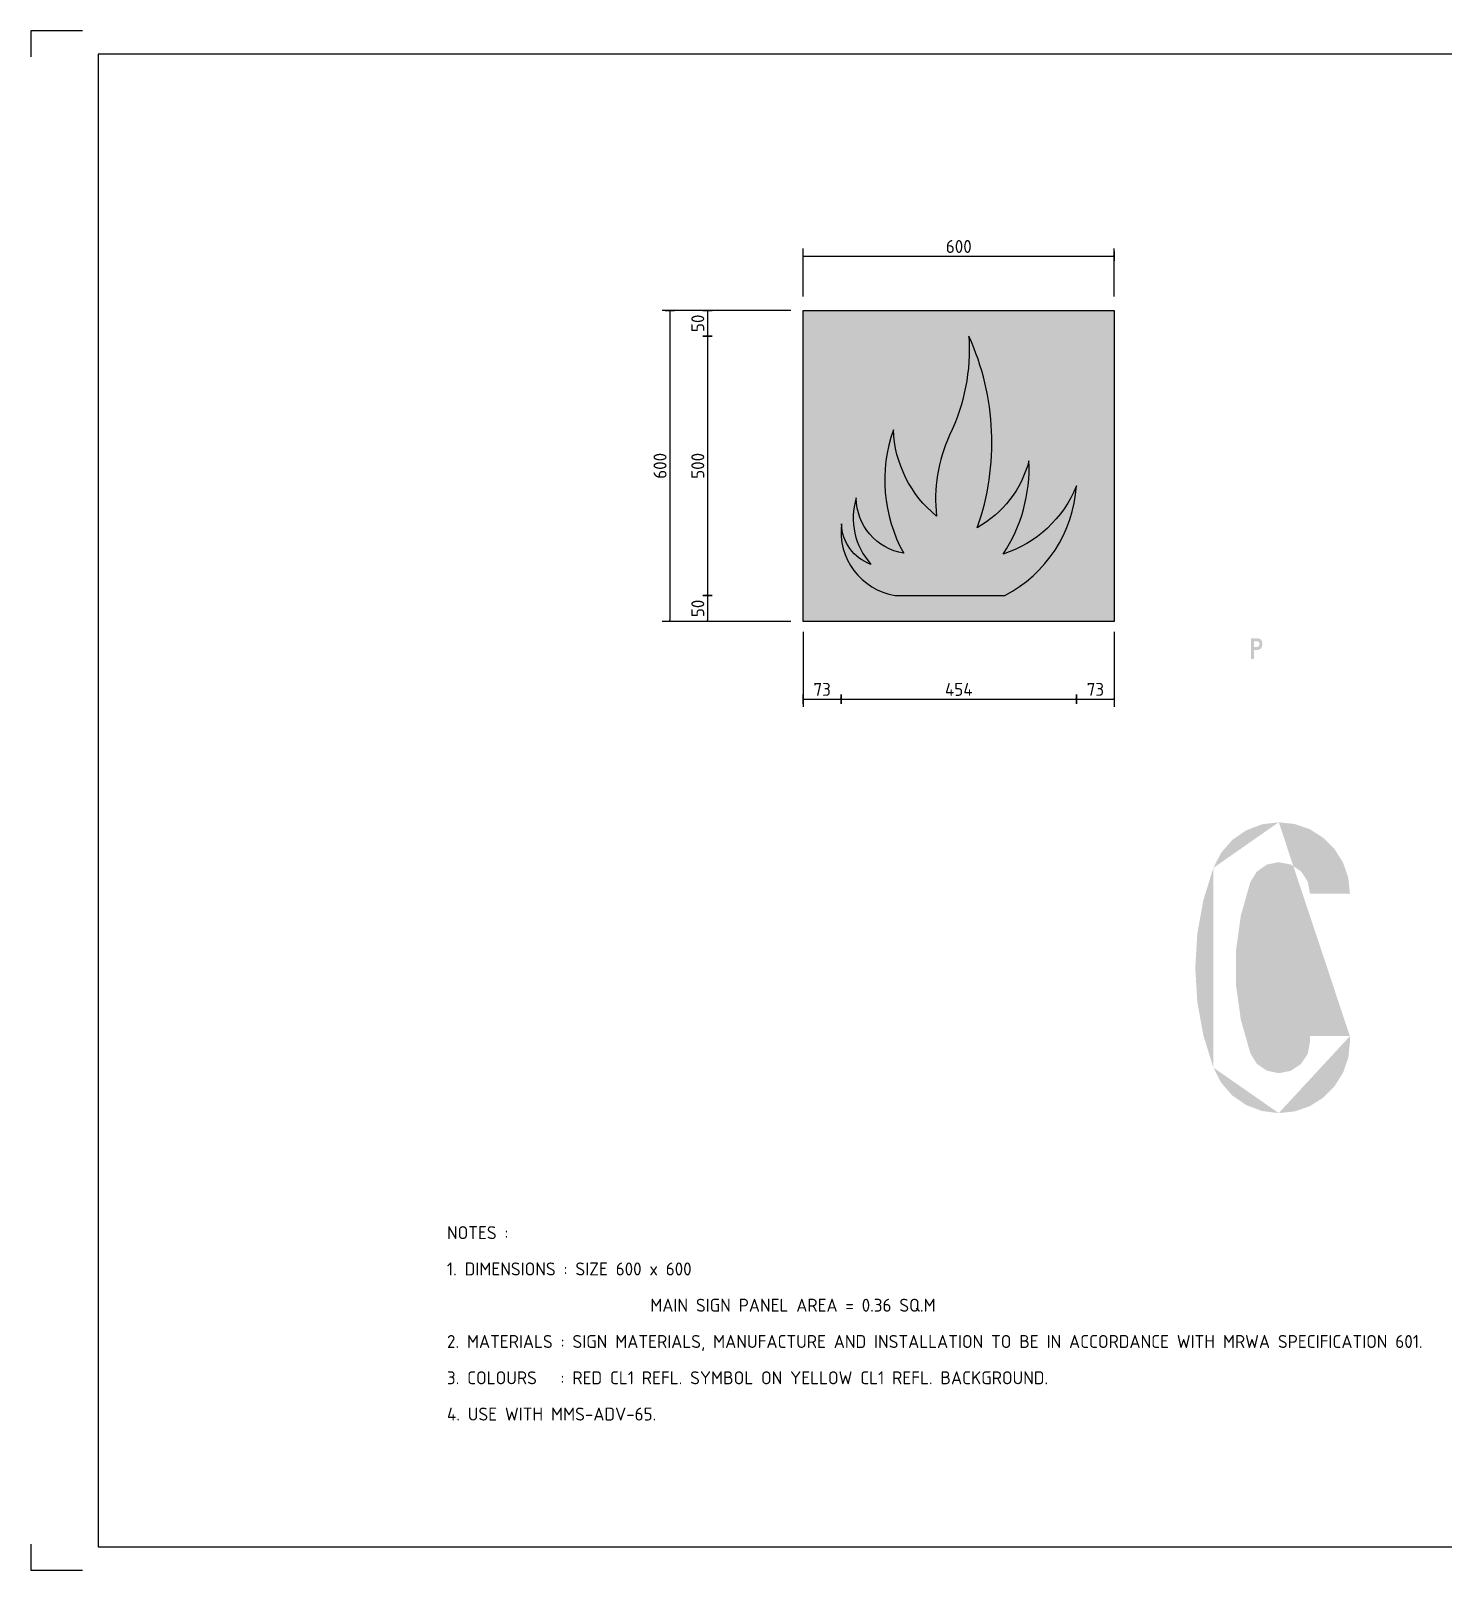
# Model space of a CAD drawing. Header units: millimetres. Extents: x 0 to 1038, y -1303 to 297.
# Drawn here: x 0 to 272.4, y 0 to 297 of the extents above; entities that cross this region are included whole.
import ezdxf
from ezdxf.enums import TextEntityAlignment as Align

# ---------------------------------------------------------------- set-up
doc = ezdxf.new("R2010")
doc.units = ezdxf.units.MM
doc.linetypes.add('CENTERX2', pattern=[101.60000000000001, 63.5, -12.7, 12.7, -12.7])
for name, color, linetype in [('GREEN', 84, 'Continuous'), ('L25', 1, 'Continuous'), ('NOTES', 1, 'Continuous'), ('T25', 1, 'Continuous'), ('TBLK18', 4, 'Continuous'), ('TBLK25', 1, 'Continuous'), ('TBLK35', 3, 'Continuous'), ('TBLK50', 7, 'Continuous')]:
    doc.layers.add(name, color=color, linetype=linetype)
doc.layers.add('YELLOW', color=7, linetype='Continuous', true_color=0xfedb00)
doc.styles.add('ISO', font='iso3098b.shx')
doc.dimstyles.new('SIGNSDIM', dxfattribs={"dimtxt": 2.5, "dimasz": 0.2, "dimexe": 1.5, "dimexo": 2, "dimtad": 1, "dimdec": 4, "dimlfac": 10, "dimrnd": 1, "dimdsep": 46, "dimtxsty": 'ISO', "dimblk": 'SGNDIM', "dimcen": 2.5, "dimse2": 1, "dimadec": 0, "dimazin": 0, "dimtfac": 1, "dimtdec": 4, "dimtix": 1, "dimtmove": 0, "dimatfit": 3, "dimldrblk": 'SGNDIM', "dimfxl": 1, "dimtolj": 1, "dimtzin": 0, "dimarcsym": 0})

# ---------------------------------------------------------------- blocks, each defined once
blk = doc.blocks.new('A3BBLK')
at = {"layer": 'TBLK25'}
for p, q in [((10, 297), (0, 297)), ((0, 297), (0, 292)), ((0, 5), (0, 0)), ((0, 0), (10, 0))]:
    blk.add_line(p, q, dxfattribs=at)
at = {"layer": 'TBLK50'}
for p, q in [((415.5000000000002, 292.5), (13, 292.5)), ((13, 292.5), (13, 4.5)), ((13, 4.5), (415.5000000000002, 4.5))]:
    blk.add_line(p, q, dxfattribs=at)
blk = doc.blocks.new('a3_in_vtblk')
blk.add_blockref('A3BBLK', (-3.741840828297427e-07, 1.894474053187878e-07))
at = {"layer": 'TBLK18', "style": 'ISO'}
for tag, p, height in [('GROUND_SURVEY_STD.', (381.875222273204, 126.1053199401716), 1.8), ('SURVEY_CAPTURE_DATE', (381.9454161662899, 122.6053199401716), 1.8), ('MAPPING_SURVEY_STD.', (381.9454161662899, 119.1053199401716), 1.8), ('MAPPING_CAPTURE_DATE', (381.9454161662898, 115.6053199401716), 1.8), ('PROJECT_ZONE', (381.9454161662899, 112.1053199401716), 1.8), ('HEIGHT_DATUM', (381.9454161662898, 108.6053199401714), 1.8), ('CLIENT_STREET_NAME', (355.5137892048512, 86.94082754562629), 1.5), ('CLIENT_TELEPHONE_NO.', (368.3055848069769, 84.67709447489977), 1.5), ('CLIENT_SUBURB_POSTCODE', (388.4876002642824, 86.9408275456263), 1.5), ('CLIENT_FAX_NO.', (393.555162257961, 84.67709447489979), 1.5), ('STREET_NAME', (355.5137892048512, 62.09980777502454), 1.5), ('SUBURB_POSTCODE', (388.4876002642824, 62.09980777502456), 1.5), ('TELEPHONE_NO.', (368.3055848069769, 59.83607470429803), 1.5), ('FAX_NO.', (393.555162257961, 59.83607470429804), 1.5)]:
    blk.add_attdef(tag, p, '', height=height, dxfattribs=at)
for tag, p in [('CLIENT_MR_DIRECTORATE', (381.4999755770158, 92.95956004759233)), ('MR_DIRECTORATE', (381.4999755770158, 68.11854027699059))]:
    blk.add_attdef(tag, text='', height=1.5, dxfattribs=at).set_placement(p, align=Align.CENTER)
at = {"layer": 'TBLK25', "style": 'ISO'}
for tag, height, p in [('CLIENT_MR__BRANCH', 2, (381.4999755770158, 90.03992980102237)), ('MR_BRANCH', 2, (381.4999755770158, 65.19891003042062)), ('ROAD_SECTION', 1.75, (384.4999996258161, 29.16173915914942)), ('SLK', 1.75, (384.4999996258161, 26.10752480193321)), ('CHAINAGE', 1.75, (384.4999996258161, 19.20540326262937))]:
    blk.add_attdef(tag, text='', height=height, dxfattribs=at).set_placement(p, align=Align.CENTER)
for tag, p, height in [('FILE_NUMBER', (371.7734368758553, 54.23654958023184), 2.5), ('DESIGNED_/_DRAWN', (371.7734368758553, 49.48654958023184), 2), ('VERIFIED', (371.7734368758553, 44.48654958023184), 2), ('APPROVED', (371.7734368758553, 39.48654958023184), 2), ('LOCAL_AUTHORITY', (370.4803377219841, 16.73347307702431), 1.25)]:
    blk.add_attdef(tag, p, '', height=height, dxfattribs=at)
at = {"layer": 'TBLK35', "style": 'ISO', "width": 0.9}
for tag, p in [('ROAD_PROJECT&NUMBER', (384.4999996258161, 32.230685934961)), ('DRAWING_DESCRIPTION', (384.4999996258161, 22.28803376023848))]:
    blk.add_attdef(tag, text='', height=2.5, dxfattribs=at).set_placement(p, align=Align.CENTER)
at = {"layer": 'TBLK50', "style": 'ISO'}
blk.add_attdef('MRWA_DRG_NUMBER', (356.2877078814561, 6.084560384789711), '', height=5, dxfattribs=at)
blk = doc.blocks.new('SGNDIM')
for p, q in [((0, 0), (-1, 0)), ((0, 4.5), (0, -4.5))]:
    blk.add_line(p, q)
blk = doc.blocks.new('*D21')
at = {"layer": 'DEFPOINTS', "color": 0, "transparency": 16777216}
for p in [(148.6195376138542, 243.0623042607849), (123.2559059347636, 183.0623042607849), (148.6195376138542, 183.0623042607849)]:
    blk.add_point(p, dxfattribs=at)
at = {"layer": 'T25', "color": 0, "lineweight": -2, "transparency": 16777216}
for p, q in [((146.6195376138542, 243.0623042607849), (121.7559059347636, 243.0623042607849)), ((123.2559059347636, 242.8623042607849), (123.2559059347636, 183.2623042607849)), ((146.6195376138542, 183.0623042607849), (121.7559059347636, 183.0623042607849))]:
    blk.add_line(p, q, dxfattribs=at)
at = {"layer": 'T25', "color": 0, "lineweight": -2, "transparency": 16777216, "xscale": 0.2, "yscale": 0.2, "zscale": 0.2}
for p, rotation in [((123.2559059347636, 243.0623042607849), 90), ((123.2559059347636, 183.0623042607849), 270)]:
    blk.add_blockref('SGNDIM', p, dxfattribs=dict(at, rotation=rotation))
at = {"layer": 'T25', "color": 0, "transparency": 16777216, "insert": (121.3809059347636, 213.0623042607849), "char_height": 2.5, "attachment_point": 5, "rotation": 90, "style": 'ISO'}
blk.add_mtext('\\A1;600', dxfattribs=at)
blk = doc.blocks.new('*D22')
at = {"layer": 'DEFPOINTS', "color": 0, "transparency": 16777216}
for p in [(149.002201993444, 183.0277727512556), (156.2984414559216, 183.0277727512556), (156.2984414559216, 168.062304260785)]:
    blk.add_point(p, dxfattribs=at)
at = {"layer": 'T25', "color": 0, "lineweight": -2, "transparency": 16777216}
for p, q in [((149.002201993444, 181.0277727512556), (149.002201993444, 166.562304260785)), ((149.202201993444, 168.062304260785), (156.0984414559216, 168.062304260785))]:
    blk.add_line(p, q, dxfattribs=at)
at = {"layer": 'T25', "color": 0, "lineweight": -2, "transparency": 16777216, "xscale": 0.2, "yscale": 0.2, "zscale": 0.2, "rotation": 180}
blk.add_blockref('SGNDIM', (149.002201993444, 168.062304260785), dxfattribs=at)
at = {"layer": 'T25', "color": 0, "lineweight": -2, "transparency": 16777216, "xscale": 0.2, "yscale": 0.2, "zscale": 0.2}
blk.add_blockref('SGNDIM', (156.2984414559216, 168.062304260785), dxfattribs=at)
at = {"layer": 'T25', "color": 0, "transparency": 16777216, "insert": (152.6503217246828, 169.937304260785), "char_height": 2.5, "attachment_point": 5, "style": 'ISO'}
blk.add_mtext('\\A1;73', dxfattribs=at)
blk = doc.blocks.new('*D23')
at = {"layer": 'DEFPOINTS', "color": 0, "transparency": 16777216}
for p in [(156.2984414559216, 181.8246234591398), (201.7059625309665, 181.8246234591398), (201.7059625309665, 168.0623042607849)]:
    blk.add_point(p, dxfattribs=at)
at = {"layer": 'T25', "color": 0, "lineweight": -2, "transparency": 16777216}
blk.add_line((156.4984414559216, 168.0623042607849), (201.5059625309665, 168.0623042607849), dxfattribs=at)
at = {"layer": 'T25', "color": 0, "lineweight": -2, "transparency": 16777216, "xscale": 0.2, "yscale": 0.2, "zscale": 0.2, "rotation": 180}
blk.add_blockref('SGNDIM', (156.2984414559216, 168.0623042607849), dxfattribs=at)
at = {"layer": 'T25', "color": 0, "lineweight": -2, "transparency": 16777216, "xscale": 0.2, "yscale": 0.2, "zscale": 0.2}
blk.add_blockref('SGNDIM', (201.7059625309665, 168.0623042607849), dxfattribs=at)
at = {"layer": 'T25', "color": 0, "transparency": 16777216, "insert": (179.002201993444, 169.9373042607849), "char_height": 2.5, "attachment_point": 5, "style": 'ISO'}
blk.add_mtext('\\A1;454', dxfattribs=at)
blk = doc.blocks.new('*D24')
at = {"layer": 'DEFPOINTS', "color": 0, "transparency": 16777216}
for p in [(201.7059625309665, 183.0277724623979), (209.002201993444, 183.0277724623979), (209.002201993444, 168.0623042607849)]:
    blk.add_point(p, dxfattribs=at)
at = {"layer": 'T25', "color": 0, "lineweight": -2, "transparency": 16777216}
for p, q in [((209.002201993444, 181.0277724623979), (209.002201993444, 166.5623042607849)), ((201.9059625309665, 168.0623042607849), (208.802201993444, 168.0623042607849))]:
    blk.add_line(p, q, dxfattribs=at)
at = {"layer": 'T25', "color": 0, "lineweight": -2, "transparency": 16777216, "xscale": 0.2, "yscale": 0.2, "zscale": 0.2, "rotation": 180}
blk.add_blockref('SGNDIM', (201.7059625309665, 168.0623042607849), dxfattribs=at)
at = {"layer": 'T25', "color": 0, "lineweight": -2, "transparency": 16777216, "xscale": 0.2, "yscale": 0.2, "zscale": 0.2}
blk.add_blockref('SGNDIM', (209.002201993444, 168.0623042607849), dxfattribs=at)
at = {"layer": 'T25', "color": 0, "transparency": 16777216, "insert": (205.3540822622053, 169.9373042607849), "char_height": 2.5, "attachment_point": 5, "style": 'ISO'}
blk.add_mtext('\\A1;73', dxfattribs=at)
blk = doc.blocks.new('*D25')
at = {"layer": 'DEFPOINTS', "color": 0, "transparency": 16777216}
for p in [(134.3640763799068, 243.0623042607849), (130.5339155177521, 238.0623042607849), (134.3640763799068, 238.0623042607849)]:
    blk.add_point(p, dxfattribs=at)
at = {"layer": 'T25', "color": 0, "lineweight": -2, "transparency": 16777216}
for p, q in [((132.3640763799068, 243.0623042607849), (129.0339155177521, 243.0623042607849)), ((130.5339155177521, 242.8623042607849), (130.5339155177521, 238.2623042607849))]:
    blk.add_line(p, q, dxfattribs=at)
at = {"layer": 'T25', "color": 0, "lineweight": -2, "transparency": 16777216, "xscale": 0.2, "yscale": 0.2, "zscale": 0.2}
for p, rotation in [((130.5339155177521, 243.0623042607849), 90), ((130.5339155177521, 238.0623042607849), 270)]:
    blk.add_blockref('SGNDIM', p, dxfattribs=dict(at, rotation=rotation))
at = {"layer": 'T25', "color": 0, "transparency": 16777216, "insert": (128.6589155177521, 240.5623042607849), "char_height": 2.5, "attachment_point": 5, "rotation": 90, "style": 'ISO'}
blk.add_mtext('\\A1;50', dxfattribs=at)
blk = doc.blocks.new('*D26')
at = {"layer": 'DEFPOINTS', "color": 0, "transparency": 16777216}
for p in [(207.4851091664685, 238.0623042607849), (130.5339155177522, 188.0623042607849), (207.4851091664685, 188.0623042607849)]:
    blk.add_point(p, dxfattribs=at)
at = {"layer": 'T25', "color": 0, "lineweight": -2, "transparency": 16777216}
blk.add_line((130.5339155177522, 237.862304260785), (130.5339155177522, 188.2623042607849), dxfattribs=at)
at = {"layer": 'T25', "color": 0, "lineweight": -2, "transparency": 16777216, "xscale": 0.2, "yscale": 0.2, "zscale": 0.2}
for p, rotation in [((130.5339155177522, 238.0623042607849), 90), ((130.5339155177522, 188.0623042607849), 270)]:
    blk.add_blockref('SGNDIM', p, dxfattribs=dict(at, rotation=rotation))
at = {"layer": 'T25', "color": 0, "transparency": 16777216, "insert": (128.6589155177521, 213.062304260785), "char_height": 2.5, "attachment_point": 5, "rotation": 90, "style": 'ISO'}
blk.add_mtext('\\A1;500', dxfattribs=at)
blk = doc.blocks.new('*D27')
at = {"layer": 'DEFPOINTS', "color": 0, "transparency": 16777216}
for p in [(134.3640763799068, 188.0623042607849), (130.5339155177521, 183.0623042607849), (134.3640763799068, 183.0623042607849)]:
    blk.add_point(p, dxfattribs=at)
at = {"layer": 'T25', "color": 0, "lineweight": -2, "transparency": 16777216}
for p, q in [((130.5339155177521, 187.8623042607849), (130.5339155177521, 183.2623042607849)), ((132.3640763799068, 183.0623042607849), (129.0339155177521, 183.0623042607849))]:
    blk.add_line(p, q, dxfattribs=at)
at = {"layer": 'T25', "color": 0, "lineweight": -2, "transparency": 16777216, "xscale": 0.2, "yscale": 0.2, "zscale": 0.2}
for p, rotation in [((130.5339155177521, 188.0623042607849), 90), ((130.5339155177521, 183.0623042607849), 270)]:
    blk.add_blockref('SGNDIM', p, dxfattribs=dict(at, rotation=rotation))
at = {"layer": 'T25', "color": 0, "transparency": 16777216, "insert": (128.6589155177521, 185.5623042607849), "char_height": 2.5, "attachment_point": 5, "rotation": 90, "style": 'ISO'}
blk.add_mtext('\\A1;50', dxfattribs=at)
blk = doc.blocks.new('*D28')
at = {"layer": 'DEFPOINTS', "color": 0, "transparency": 16777216}
for p in [(209.002201993444, 253.5108692018576), (149.002201993444, 243.7608692018576), (209.002201993444, 243.7608692018576)]:
    blk.add_point(p, dxfattribs=at)
at = {"layer": 'T25', "color": 0, "lineweight": -2, "transparency": 16777216}
for p, q in [((149.002201993444, 245.7608692018576), (149.002201993444, 255.0108692018576)), ((149.202201993444, 253.5108692018576), (208.802201993444, 253.5108692018576)), ((209.002201993444, 245.7608692018576), (209.002201993444, 255.0108692018576))]:
    blk.add_line(p, q, dxfattribs=at)
at = {"layer": 'T25', "color": 0, "lineweight": -2, "transparency": 16777216, "xscale": 0.2, "yscale": 0.2, "zscale": 0.2, "rotation": 180}
blk.add_blockref('SGNDIM', (149.002201993444, 253.5108692018576), dxfattribs=at)
at = {"layer": 'T25', "color": 0, "lineweight": -2, "transparency": 16777216, "xscale": 0.2, "yscale": 0.2, "zscale": 0.2}
blk.add_blockref('SGNDIM', (209.002201993444, 253.5108692018576), dxfattribs=at)
at = {"layer": 'T25', "color": 0, "transparency": 16777216, "insert": (179.002201993444, 255.3858692018576), "char_height": 2.5, "attachment_point": 5, "style": 'ISO'}
blk.add_mtext('\\A1;600', dxfattribs=at)

msp = doc.modelspace()

# ---------------------------------------------------------------- hatches: boundary and pattern name
at = {"layer": 'GREEN'}
h = msp.add_hatch(color=256, dxfattribs=at)
h.paths.add_polyline_path([(254.4669524879141, 101.9465322728692), (254.4411767802575, 101.9465322728692)], flags=16)
edge = h.paths.add_edge_path()
edge.add_line((246.7600158985751, 103.0548877021052), (254.4669524879141, 103.0548877021052))
edge.add_line((254.4669524879141, 103.0548877021052), (254.4669524879141, 101.9465322728692))
edge.add_line((254.1318682883776, 98.8792230617276), (254.4669524879141, 101.9465322728692))
edge.add_line((254.1318682883776, 98.8792230617276), (253.1266156897682, 95.96656809652592))
edge.add_line((253.1266156897682, 95.96656809652592), (251.4769703997424, 93.36322162320408))
edge.add_line((251.4769703997424, 93.36322162320408), (249.3118109565837, 91.17228647238863))
edge.add_line((249.3118109565837, 91.17228647238863), (246.7084644832619, 89.52264118236292))
edge.add_line((246.7084644832619, 89.52264118236292), (243.7958095180602, 88.51738858375347))
edge.add_line((243.7958095180602, 88.51738858375347), (240.7285003069186, 88.18230438421699))
edge.add_line((240.7285003069186, 88.18230438421699), (237.4807611421804, 88.59471570672343))
edge.add_line((237.4807611421804, 88.59471570672343), (234.4134519310388, 89.7546225512728))
edge.add_line((234.4134519310388, 89.7546225512728), (231.732778334747, 91.61047350255171))
edge.add_line((231.732778334747, 91.61047350255171), (229.5933945992449, 94.08494143759032))
edge.add_line((229.5933945992449, 94.08494143759032), (228.0984035551591, 96.997596402792))
edge.add_line((228.0984035551591, 96.997596402792), (226.1652254809102, 103.2610933633584))
edge.add_line((226.1652254809102, 103.2610933633584), (225.0053186363608, 109.7050202775214))
edge.add_line((225.0053186363608, 109.7050202775214), (224.6186830215111, 116.252050022311))
edge.add_line((224.6186830215111, 116.252050022311), (225.0053186363608, 122.773304059444))
edge.add_line((225.0053186363608, 122.773304059444), (226.1652254809102, 129.217230973607))
edge.add_line((226.1652254809102, 129.217230973607), (228.0984035551591, 135.4807279341734))
edge.add_line((228.0984035551591, 135.4807279341734), (229.5933945992449, 138.3933828993751))
edge.add_line((229.5933945992449, 138.3933828993751), (231.732778334747, 140.8678508344137))
edge.add_line((231.732778334747, 140.8678508344137), (234.4134519310388, 142.7237017856927))
edge.add_line((234.4134519310388, 142.7237017856927), (237.4807611421804, 143.9093843378987))
edge.add_line((237.4807611421804, 143.9093843378987), (240.7285003069186, 144.2960199527485))
edge.add_line((240.7285003069186, 144.2960199527485), (243.7958095180602, 143.960935753212))
edge.add_line((243.7958095180602, 143.960935753212), (246.7084644832619, 142.9556831546025))
edge.add_line((246.7084644832619, 142.9556831546025), (249.3118109565837, 141.3060378645768))
edge.add_line((249.3118109565837, 141.3060378645768), (251.4769703997424, 139.1408784214181))
edge.add_line((251.4769703997424, 139.1408784214181), (253.1266156897682, 136.5117562404395))
edge.add_line((253.1266156897682, 136.5117562404395), (254.1318682883776, 133.5991012752378))
edge.add_line((254.1318682883776, 133.5991012752378), (254.4669524879141, 130.5317920640963))
edge.add_line((254.4669524879141, 130.5317920640963), (246.7600158985751, 130.5317920640963))
edge.add_line((246.7600158985751, 130.5317920640963), (246.321828868412, 132.851605753195))
edge.add_line((246.321828868412, 132.851605753195), (245.0072677779228, 134.8363352427572))
edge.add_line((245.0072677779228, 134.8363352427572), (243.0483139960172, 136.1508963332464))
edge.add_line((243.0483139960172, 136.1508963332464), (240.7285003069186, 136.5890833634095))
edge.add_line((240.7285003069186, 136.5890833634095), (238.4086866178199, 136.1251206255898))
edge.add_line((238.4086866178199, 136.1251206255898), (236.475508543571, 134.7590081197872))
edge.add_line((236.475508543571, 134.7590081197872), (235.2382745760517, 132.7485029225683))
edge.add_line((235.2382745760517, 132.7485029225683), (233.4081993324294, 126.2788003007487))
edge.add_line((233.4081993324294, 126.2788003007487), (232.4802738567899, 119.6028920176758))
edge.add_line((232.4802738567899, 119.6028920176758), (232.4802738567899, 112.8754323192896))
edge.add_line((232.4802738567899, 112.8754323192896), (233.4081993324294, 106.2252997438734))
edge.add_line((233.4081993324294, 106.2252997438734), (235.2382745760517, 99.75559712205376))
edge.add_line((235.2382745760517, 99.75559712205376), (236.475508543571, 97.71931621717823))
edge.add_line((236.475508543571, 97.71931621717823), (238.4086866178199, 96.37897941903236))
edge.add_line((238.4086866178199, 96.37897941903236), (240.7285003069186, 95.88924097355596))
edge.add_line((240.7285003069186, 95.88924097355596), (243.0483139960172, 96.35320371137573))
edge.add_line((243.0483139960172, 96.35320371137573), (245.0072677779228, 97.66776480186496))
edge.add_line((245.0072677779228, 97.66776480186496), (246.321828868412, 99.62671858377053))
edge.add_line((246.321828868412, 99.62671858377053), (246.7600158985751, 101.9465322728692))
edge.add_line((246.7600158985751, 101.9465322728692), (246.7600158985751, 103.0548877021052))
edge = h.paths.add_edge_path(flags=16)
edge.add_line((254.4669524879141, 103.0548877021052), (254.4411767802575, 103.0548877021052))
edge.add_line((240.7285003069186, 144.2960199527485), (240.702724599262, 144.2960199527485))
edge.add_line((228.0984035551591, 135.4807279341734), (228.0726278475024, 135.4807279341734))
edge.add_line((228.0984035551591, 96.997596402792), (228.0726278475024, 96.997596402792))
edge.add_line((240.7285003069186, 88.18230438421699), (240.702724599262, 88.18230438421699))
at = {"layer": 'L25'}
h = msp.add_hatch(color=256, dxfattribs=at)
edge = h.paths.add_edge_path()
edge.add_arc((176.0678176852243, 210.8793918481894), 25.69269569365944, 297.3674325089707, 356.2656895695431)
edge.add_arc((180.6551532084248, 217.6712201167382), 22.68911681641913, 287.6788998844913, 338.09339425597324, ccw=False)
edge.add_arc((162.5270295970622, 212.6925576615561), 30.04620388960766, 326.3734182953171, 362.5591143527868)
edge.add_arc((172.2992440346566, 219.3748272449372), 20.93665716752389, 299.3528087790374, 345.2211638407921, ccw=False)
edge.add_arc((135.8957418113486, 217.6045128348477), 49.49028539638464, 340.551264200516, 384.4166995085554)
edge.add_arc((142.3353844295549, 235.6994016347998), 38.69660040155119, -25.641842802359804, 3.500788708360119, ccw=False)
edge.add_arc((203.7352433014241, 206.7034571186041), 29.20739487122446, 155.2019208807656, 186.5356732725297)
edge.add_arc((188.8929640367763, 220.8793737181344), 22.52113703943691, 182.1674506017165, 230.9924988487997, ccw=False)
edge.add_arc((193.5593289948927, 210.3215376317294), 28.85294565079222, 160.3424056034026, 209.257410509901)
edge.add_arc((170.0719286174335, 206.9361976849456), 10.84772176075383, 180.3220472286746, 261.06471001274326, ccw=False)
edge.add_arc((171.9614625507909, 202.9665896998855), 13.32331601627412, 162.940294100053, 221.9754098039796)
edge.add_arc((164.8957766689122, 202.0736083021656), 8.505692864351763, 181.2999477901825, 250.4997563452597, ccw=False)
edge.add_arc((168.7505020874504, 200.3482403481594), 12.45287480671129, 172.9314788802726, 260.6077915871267)
edge.add_line((166.7182950584852, 188.0623042607849), (187.8786231630781, 188.0623042607849))
at = {"layer": 'TBLK25', "linetype": 'CENTERX2'}
h = msp.add_hatch(color=256, dxfattribs=at)
h.paths.add_polyline_path([(175.678633093371, 218.5738399745064), (175.6721266000761, 218.5738399745064)], flags=16)
edge = h.paths.add_edge_path()
edge.add_line((175.685139586666, 219.0423074917433), (175.678633093371, 218.5738399745064))
edge.add_line((173.440399399906, 218.5738399745064), (175.678633093371, 218.5738399745064))
edge.add_line((173.440399399906, 218.5738399745064), (173.446905893201, 219.0683334649231))
edge.add_line((173.446905893201, 219.0683334649231), (173.4664253730859, 219.5628269553398))
edge.add_line((173.4664253730859, 219.5628269553398), (173.4924513462657, 220.0573204457565))
edge.add_line((173.4924513462657, 220.0573204457565), (173.5249838127405, 220.5518139361732))
edge.add_line((173.5249838127405, 220.5518139361732), (173.5705292658052, 221.0463074265899))
edge.add_line((173.5705292658052, 221.0463074265899), (173.6290877054598, 221.5342944237116))
edge.add_line((173.6290877054598, 221.5342944237116), (173.6941526384093, 222.0287879141283))
edge.add_line((173.6941526384093, 222.0287879141283), (173.7657240646539, 222.51677491125))
edge.add_line((173.7657240646539, 222.51677491125), (173.8503084774883, 223.0047619083717))
edge.add_line((173.8503084774883, 223.0047619083717), (173.9413993836177, 223.4927489054934))
edge.add_line((173.9413993836177, 223.4927489054934), (174.045503276337, 223.9742294093202))
edge.add_line((174.045503276337, 223.9742294093202), (174.1561136623512, 224.4622164064419))
edge.add_line((174.1561136623512, 224.4622164064419), (174.2797370349554, 224.9371904169737))
edge.add_line((174.2797370349554, 224.9371904169737), (174.4098669008545, 225.4186709208005))
edge.add_line((174.4098669008545, 225.4186709208005), (174.5465032600486, 225.8936449313323))
edge.add_line((174.5465032600486, 225.8936449313323), (174.6961526058326, 226.3686189418641))
edge.add_line((174.6961526058326, 226.3686189418641), (174.8523084449116, 226.837086459101))
edge.add_line((174.8523084449116, 226.837086459101), (175.0214772705804, 227.2990474830429))
edge.add_line((175.0214772705804, 227.2990474830429), (175.1971525895443, 227.7610085069848))
edge.add_line((175.1971525895443, 227.7610085069848), (175.385840895098, 228.2229695309267))
edge.add_line((175.385840895098, 228.2229695309267), (175.5745292006517, 228.6784240615736))
edge.add_line((175.5745292006517, 228.6784240615736), (175.7762304927954, 229.1338785922206))
edge.add_line((175.7762304927954, 229.1338785922206), (175.9909447715289, 229.5763201362776))
edge.add_line((175.9909447715289, 229.5763201362776), (176.2121655435574, 230.0252681736296))
edge.add_line((176.2121655435574, 230.0252681736296), (176.4398928088809, 230.4612032243917))
edge.add_line((176.4398928088809, 230.4612032243917), (176.6741265674993, 230.8971382751537))
edge.add_line((176.6741265674993, 230.8971382751537), (176.9213733127077, 231.3265668326209))
edge.add_line((176.9213733127077, 231.3265668326209), (177.175126551211, 231.749488896793))
edge.add_line((177.175126551211, 231.749488896793), (177.4353862830092, 232.1724109609652))
edge.add_line((177.4353862830092, 232.1724109609652), (171.364828038815, 232.1724109609652))
edge.add_line((171.364828038815, 232.1724109609652), (171.364828038815, 234.5733069868041))
edge.add_line((171.364828038815, 234.5733069868041), (180.155100480301, 234.5733069868041))
edge.add_line((180.155100480301, 234.5733069868041), (180.155100480301, 232.1724109609652))
edge.add_line((180.155100480301, 232.1724109609652), (179.8818277619128, 231.7885278565628))
edge.add_line((179.8818277619128, 231.7885278565628), (179.6215680301146, 231.4046447521603))
edge.add_line((179.6215680301146, 231.4046447521603), (179.3613082983163, 231.007748661168))
edge.add_line((179.3613082983163, 231.007748661168), (179.1140615531079, 230.6108525701757))
edge.add_line((179.1140615531079, 230.6108525701757), (178.8733213011946, 230.2074499858884))
edge.add_line((178.8733213011946, 230.2074499858884), (178.6390875425761, 229.8040474016011))
edge.add_line((178.6390875425761, 229.8040474016011), (178.4113602772527, 229.3876318307239))
edge.add_line((178.4113602772527, 229.3876318307239), (178.1966459985191, 228.9712162598467))
edge.add_line((178.1966459985191, 228.9712162598467), (177.9884382130805, 228.5548006889695))
edge.add_line((177.9884382130805, 228.5548006889695), (177.7867369209369, 228.1253721315023))
edge.add_line((177.7867369209369, 228.1253721315023), (177.5980486153831, 227.6959435740352))
edge.add_line((177.5980486153831, 227.6959435740352), (177.4158668031243, 227.2665150165681))
edge.add_line((177.4158668031243, 227.2665150165681), (177.2401914841605, 226.830579965806))
edge.add_line((177.2401914841605, 226.830579965806), (177.0775291517866, 226.388138421749))
edge.add_line((177.0775291517866, 226.388138421749), (176.9213733127077, 225.945696877692))
edge.add_line((176.9213733127077, 225.945696877692), (176.7782304602187, 225.5032553336349))
edge.add_line((176.7782304602187, 225.5032553336349), (176.6350876077296, 225.054307296283))
edge.add_line((176.6350876077296, 225.054307296283), (176.5114642351254, 224.598852765636))
edge.add_line((176.5114642351254, 224.598852765636), (176.3878408625213, 224.149904728284))
edge.add_line((176.3878408625213, 224.149904728284), (176.277230476507, 223.6944501976371))
edge.add_line((176.277230476507, 223.6944501976371), (176.1796330770827, 223.2324891736952))
edge.add_line((176.1796330770827, 223.2324891736952), (176.0885421709532, 222.7705281497533))
edge.add_line((176.0885421709532, 222.7705281497533), (176.0039577581188, 222.3085671258114))
edge.add_line((176.0039577581188, 222.3085671258114), (175.9323863318743, 221.8466061018695))
edge.add_line((175.9323863318743, 221.8466061018695), (175.8673213989248, 221.3846450779276))
edge.add_line((175.8673213989248, 221.3846450779276), (175.8087629592702, 220.9161775606907))
edge.add_line((175.8087629592702, 220.9161775606907), (175.7632175062055, 220.4477100434539))
edge.add_line((175.7632175062055, 220.4477100434539), (175.7306850397307, 219.979242526217))
edge.add_line((175.7306850397307, 219.979242526217), (175.7046590665508, 219.5107750089801))
edge.add_line((175.7046590665508, 219.5107750089801), (175.685139586666, 219.0423074917433))
edge = h.paths.add_edge_path(flags=16)
edge.add_line((180.155100480301, 232.1724109609652), (180.148593987006, 232.1724109609652))
edge.add_line((173.440399399906, 218.5738399745064), (173.4338929066111, 218.5738399745064))
h = msp.add_hatch(color=256, dxfattribs=at)
h.paths.add_polyline_path([(236.6165655970446, 179.2256585746765), (236.5538413436456, 179.2256585746765)], flags=0)
edge = h.paths.add_edge_path(flags=16)
edge.add_line((235.926598809655, 178.0966220134936), (235.926598809655, 179.2256585746765))
edge.add_line((235.926598809655, 179.2256585746765), (236.6165655970446, 179.2256585746765))
edge.add_line((236.9301868640399, 179.0374858144794), (236.6165655970446, 179.2256585746765))
edge.add_line((236.9301868640399, 179.0374858144794), (236.9929111174389, 178.6611402940851))
edge.add_line((236.9929111174389, 178.6611402940851), (236.9301868640399, 178.3475190270898))
edge.add_line((236.9301868640399, 178.3475190270898), (236.6165655970446, 178.0966220134936))
edge.add_line((236.6165655970446, 178.0966220134936), (235.926598809655, 178.0966220134936))
h.paths.add_polyline_path([(236.5538413436456, 179.790176855268), (236.6165655970446, 179.790176855268)], flags=16)
edge = h.paths.add_edge_path()
edge.add_line((235.926598809655, 175.7758246377287), (235.3620805290636, 175.7758246377287))
edge.add_line((235.3620805290636, 175.7758246377287), (235.3620805290636, 179.790176855268))
edge.add_line((235.3620805290636, 179.790176855268), (236.6165655970446, 179.790176855268))
edge.add_line((236.9301868640399, 179.7274526018689), (236.6165655970446, 179.790176855268))
edge.add_line((236.9301868640399, 179.7274526018689), (237.2438081310351, 179.6020040950709))
edge.add_line((237.2438081310351, 179.6020040950709), (237.4319808912323, 179.3511070814747))
edge.add_line((237.4319808912323, 179.3511070814747), (237.5574293980304, 178.9120373076813))
edge.add_line((237.5574293980304, 178.9120373076813), (237.5574293980304, 178.4729675338879))
edge.add_line((237.5574293980304, 178.4729675338879), (237.4319808912323, 178.0338977600946))
edge.add_line((237.4319808912323, 178.0338977600946), (237.2438081310351, 177.7830007464983))
edge.add_line((237.2438081310351, 177.7830007464983), (236.9301868640399, 177.5948279863012))
edge.add_line((236.9301868640399, 177.5948279863012), (236.6165655970446, 177.5321037329022))
edge.add_line((236.6165655970446, 177.5321037329022), (235.926598809655, 177.5321037329022))
edge.add_line((235.926598809655, 177.5321037329022), (235.926598809655, 175.7758246377287))
at = {"layer": 'YELLOW'}
h = msp.add_hatch(color=256, dxfattribs=at)
h.paths.add_polyline_path([(149.002201993444, 183.0623042607849), (149.002201993444, 243.0623042607849), (209.002201993444, 243.0623042607849), (209.002201993444, 183.0623042607849)])
edge = h.paths.add_edge_path(flags=16)
edge.add_arc((176.0678176852243, 210.8793918481894), 25.69269569365944, 297.3674325089707, 356.2656895695431)
edge.add_arc((180.6551532084248, 217.6712201167382), 22.68911681641913, 287.6788998844913, 338.09339425597324, ccw=False)
edge.add_arc((162.5270295970622, 212.6925576615561), 30.04620388960766, 326.3734182953171, 362.5591143527868)
edge.add_arc((172.2992440346566, 219.3748272449372), 20.93665716752389, 299.3528087790374, 345.2211638407921, ccw=False)
edge.add_arc((135.8957418113486, 217.6045128348477), 49.49028539638464, 340.551264200516, 384.4166995085554)
edge.add_arc((142.3353844295549, 235.6994016347998), 38.69660040155119, -25.641842802359804, 3.500788708360119, ccw=False)
edge.add_arc((203.7352433014241, 206.7034571186041), 29.20739487122446, 155.2019208807656, 186.5356732725297)
edge.add_arc((188.8929640367763, 220.8793737181344), 22.52113703943691, 182.1674506017165, 230.9924988487997, ccw=False)
edge.add_arc((193.5593289948927, 210.3215376317294), 28.85294565079222, 160.3424056034026, 209.257410509901)
edge.add_arc((170.0719286174335, 206.9361976849456), 10.84772176075383, 180.3220472286746, 261.06471001274326, ccw=False)
edge.add_arc((171.9614625507909, 202.9665896998855), 13.32331601627412, 162.940294100053, 221.9754098039796)
edge.add_arc((164.8957766689122, 202.0736083021656), 8.505692864351763, 181.2999477901825, 250.4997563452597, ccw=False)
edge.add_arc((168.7505020874504, 200.3482403481594), 12.45287480671129, 172.9314788802726, 260.6077915871267)
edge.add_line((166.7182950584852, 188.0623042607849), (187.8786231630781, 188.0623042607849))

# ---------------------------------------------------------------- linework, layer by layer
at = {"layer": 'L25'}
msp.add_lwpolyline([(149.002201993444, 183.0623042607849), (149.002201993444, 243.0623042607849), (209.002201993444, 243.0623042607849), (209.002201993444, 183.0623042607849)], close=True, dxfattribs=at)
msp.add_lwpolyline([(187.8786231630781, 188.0623042607849, 0.2628033749045964), (201.7059625309666, 209.2060297009767, -0.223592887372462), (187.5454342785419, 196.0536335566271, 0.1592151246920217), (192.5432679863418, 214.0341243329576, -0.2028541834172158), (182.5621006573101, 201.1260632513598, 0.1937710446971357), (180.9597753479557, 238.062304260785, -0.1278485375517378), (177.2210173188937, 218.9536708192273, 0.1375775641018458), (174.7176620040186, 203.3790186980443, -0.216322058256419), (166.3879394508563, 220.0276214441533, 0.2167329707358177), (168.3870727580737, 196.2201196648902, -0.3676443383230681), (159.2243782134491, 206.8752252998037, 0.2634418767853162), (162.0564839518852, 194.0558013719806, -0.3114643995818521), (156.3922729147692, 201.8806445595594, 0.4023842610256327), (166.7182950584852, 188.0623042607849)], format="xyb", close=True, dxfattribs=at)

# ---------------------------------------------------------------- block references
at = {"color": 1}
msp.add_blockref('a3_in_vtblk', (3.741840828297427e-07, -1.894474053187878e-07), dxfattribs=at)

# ---------------------------------------------------------------- texts
at = {"layer": 'NOTES', "style": 'ISO'}
for s, p in [('NOTES :', (80.27807552821605, 63.87392020603059)), ('1. DIMENSIONS : SIZE 600 x 600', (80.27807552821605, 56.87392020603059)), ('0.36 SQ.M', (160.278075528216, 49.87392020603058)), ('2. MATERIALS : SIGN MATERIALS, MANUFACTURE AND INSTALLATION TO BE IN ACCORDANCE WITH MRWA SPECIFICATION 601.', (80.27807552821605, 42.87392020603059)), ('3. COLOURS   : RED CL1 REFL. SYMBOL ON YELLOW CL1 REFL. BACKGROUND.', (80.27807552821605, 35.87392020603059)), ('4. USE WITH MMS-ADV-65.', (80.27807552821605, 28.87392020603059))]:
    msp.add_text(s, height=2.5, dxfattribs=at).set_placement(p)
msp.add_text('MAIN SIGN PANEL AREA = ', height=2.5, dxfattribs=at).set_placement((160.278075528216, 49.87392020603058), align=Align.RIGHT)

# ---------------------------------------------------------------- dimensions: what is measured, and where the dimension line sits
at = {"layer": 'T25'}
for base, p1, p2, override, picture, middle in [((209.002201993444, 253.5108692018576), (149.002201993444, 243.7608692018576), (209.002201993444, 243.7608692018576), {"dimse2": 0}, '*D28', (179.002201993444, 255.3858692018576)), ((201.7059625309665, 168.0623042607849), (156.2984414559216, 181.8246234591398), (201.7059625309665, 181.8246234591398), {"dimse1": 1}, '*D23', (179.002201993444, 169.9373042607849)), ((209.002201993444, 168.0623042607849), (201.7059625309665, 183.0277724623979), (209.002201993444, 183.0277724623979), {"dimse1": 1, "dimse2": 0}, '*D24', (205.3540822622053, 169.9373042607849))]:
    dim = msp.add_linear_dim(base=base, p1=p1, p2=p2, dimstyle='SIGNSDIM', override=override, dxfattribs=at)
    dim.commit()
    dim.dimension.update_dxf_attribs({"geometry": picture, "text_midpoint": middle})
for base, p1, p2, override, picture, middle in [((123.2559059347636, 183.0623042607849), (148.6195376138542, 243.0623042607849), (148.6195376138542, 183.0623042607849), {"dimse2": 0}, '*D21', (121.3809059347636, 213.0623042607849)), ((130.5339155177522, 188.0623042607849), (207.4851091664685, 238.0623042607849), (207.4851091664685, 188.0623042607849), {"dimse1": 1}, '*D26', (128.6589155177521, 213.062304260785)), ((130.5339155177521, 183.0623042607849), (134.3640763799068, 188.0623042607849), (134.3640763799068, 183.0623042607849), {"dimse1": 1, "dimse2": 0}, '*D27', (128.6589155177521, 185.5623042607849))]:
    dim = msp.add_linear_dim(base=base, p1=p1, p2=p2, angle=90, dimstyle='SIGNSDIM', override=override, dxfattribs=at)
    dim.commit()
    dim.dimension.update_dxf_attribs({"geometry": picture, "text_midpoint": middle})
dim = msp.add_linear_dim(base=(130.5339155177521, 238.0623042607849), p1=(134.3640763799068, 243.0623042607849), p2=(134.3640763799068, 238.0623042607849), angle=90, dimstyle='SIGNSDIM', dxfattribs=at)
dim.commit()
dim.dimension.update_dxf_attribs({"geometry": '*D25', "text_midpoint": (128.6589155177521, 240.5623042607849)})
dim = msp.add_linear_dim(base=(156.2984414559216, 168.062304260785), p1=(149.002201993444, 183.0277727512556), p2=(156.2984414559216, 183.0277727512556), dimstyle='SIGNSDIM', dxfattribs=at)
dim.commit()
dim.dimension.update_dxf_attribs({"geometry": '*D22', "text_midpoint": (152.6503217246828, 169.937304260785)})

doc.saveas('drawing.dxf')
